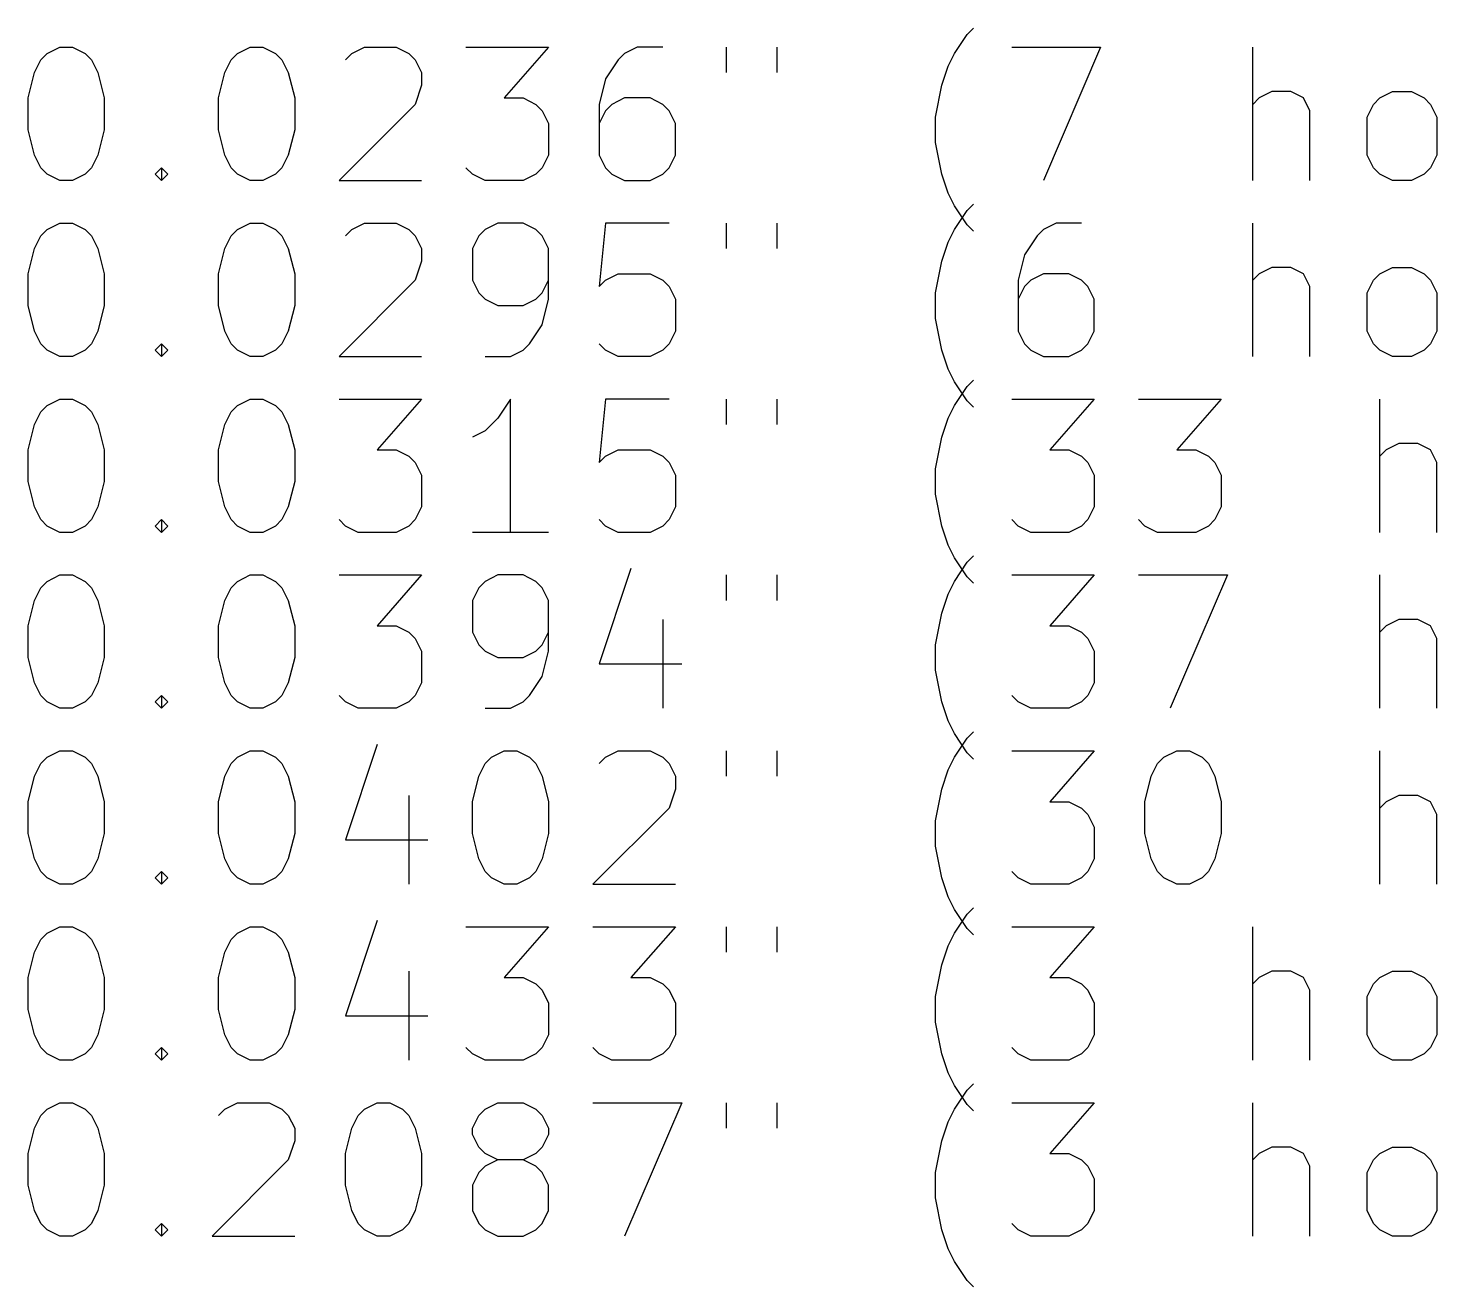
# Model space of a CAD drawing. Extents: x 175.8 to 266.7, y -178.9 to -84.9.
# Drawn here: x 199.34 to 220.48, y -178.94 to -160.05 of the extents above; entities that cross this region are included whole.
import ezdxf

# ---------------------------------------------------------------- set-up
doc = ezdxf.new("R2010")
doc.units = 0
doc.layers.add('BLACK', color=7, linetype='CONTINUOUS')

msp = doc.modelspace()

# ---------------------------------------------------------------- linework, layer by layer
at = {"layer": 'BLACK', "linetype": 'CONTINUOUS'}
for p, q in [((213.239914, -160.435076), (213.43039, -160.149361)), ((213.43039, -160.149361), (213.525629, -160.054123)), ((199.525627, -160.530314), (199.620865, -160.435076)), ((199.620865, -160.435076), (199.811341, -160.339838)), ((199.811341, -160.339838), (200.001818, -160.339838)), ((200.001818, -160.339838), (200.192294, -160.435076)), ((200.192294, -160.435076), (200.287532, -160.530314)), ((202.38277, -160.530314), (202.478008, -160.435076)), ((202.478008, -160.435076), (202.668484, -160.339838)), ((202.668484, -160.339838), (202.858961, -160.339838)), ((202.858961, -160.339838), (203.049437, -160.435076)), ((203.049437, -160.435076), (203.144675, -160.530314)), ((204.097056, -160.530314), (204.192294, -160.435076)), ((204.192294, -160.435076), (204.38277, -160.339838)), ((204.38277, -160.339838), (204.858961, -160.339838)), ((204.858961, -160.339838), (205.049437, -160.435076)), ((205.049437, -160.435076), (205.144675, -160.530314)), ((205.90658, -160.339838), (207.144675, -160.339838)), ((207.144675, -160.339838), (206.478008, -161.101742)), ((208.287532, -160.435076), (208.192294, -160.530314)), ((208.478008, -160.339838), (208.287532, -160.435076)), ((208.858961, -160.339838), (208.478008, -160.339838)), ((209.811342, -160.339838), (209.811342, -160.72079)), ((210.573247, -160.339838), (210.573247, -160.72079)), ((213.144676, -160.625552), (213.239914, -160.435076)), ((214.097057, -160.339838), (215.43039, -160.339838)), ((215.43039, -160.339838), (214.573247, -162.339838)), ((217.716105, -162.339838), (217.716105, -160.339838)), ((199.430389, -160.72079), (199.525627, -160.530314)), ((200.287532, -160.530314), (200.38277, -160.72079)), ((202.287532, -160.72079), (202.38277, -160.530314)), ((203.144675, -160.530314), (203.239913, -160.72079)), ((205.144675, -160.530314), (205.239913, -160.72079)), ((208.192294, -160.530314), (208.001818, -160.816028)), ((213.049438, -160.911266), (213.144676, -160.625552)), ((199.335151, -161.101742), (199.430389, -160.72079)), ((200.38277, -160.72079), (200.478008, -161.101742)), ((202.192294, -161.101742), (202.287532, -160.72079)), ((203.239913, -160.72079), (203.335151, -161.101742)), ((205.239913, -160.72079), (205.239913, -160.911266)), ((208.001818, -160.816028), (207.90658, -161.19698)), ((199.335151, -161.577933), (199.335151, -161.101742)), ((200.478008, -161.101742), (200.478008, -161.577933)), ((202.192294, -161.577933), (202.192294, -161.101742)), ((203.335151, -161.101742), (203.335151, -161.577933)), ((205.239913, -160.911266), (205.144675, -161.19698)), ((206.478008, -161.101742), (206.763723, -161.101742)), ((206.763723, -161.101742), (206.954199, -161.19698)), ((208.287532, -161.101742), (208.097056, -161.19698)), ((208.668485, -161.101742), (208.287532, -161.101742)), ((208.858961, -161.19698), (208.668485, -161.101742)), ((212.9542, -161.387457), (213.049438, -160.911266)), ((217.811343, -161.101742), (217.716105, -161.19698)), ((218.001819, -161.006504), (217.811343, -161.101742)), ((218.287534, -161.006504), (218.001819, -161.006504)), ((218.47801, -161.101742), (218.287534, -161.006504)), ((218.573248, -161.292219), (218.47801, -161.101742)), ((219.525629, -161.19698), (219.620867, -161.101742)), ((219.620867, -161.101742), (219.811343, -161.006504)), ((219.811343, -161.006504), (220.097058, -161.006504)), ((220.097058, -161.006504), (220.287534, -161.101742)), ((220.287534, -161.101742), (220.382772, -161.19698)), ((205.144675, -161.19698), (204.001818, -162.339838)), ((206.954199, -161.19698), (207.049437, -161.292219)), ((207.049437, -161.292219), (207.144675, -161.482695)), ((207.90658, -161.19698), (207.90658, -161.958885)), ((208.001818, -161.292219), (207.90658, -161.482695)), ((208.097056, -161.19698), (208.001818, -161.292219)), ((208.954199, -161.292219), (208.858961, -161.19698)), ((209.049437, -161.482695), (208.954199, -161.292219)), ((218.573248, -162.339838), (218.573248, -161.292219)), ((219.430391, -161.387457), (219.525629, -161.19698)), ((220.382772, -161.19698), (220.47801, -161.387457)), ((207.144675, -161.482695), (207.144675, -161.958885)), ((209.049437, -161.958885), (209.049437, -161.482695)), ((212.9542, -161.768409), (212.9542, -161.387457)), ((219.430391, -161.958885), (219.430391, -161.387457)), ((220.47801, -161.387457), (220.47801, -161.958885)), ((199.430389, -161.958885), (199.335151, -161.577933)), ((200.478008, -161.577933), (200.38277, -161.958885)), ((202.287532, -161.958885), (202.192294, -161.577933)), ((203.335151, -161.577933), (203.239913, -161.958885)), ((213.049438, -162.2446), (212.9542, -161.768409)), ((199.525627, -162.149361), (199.430389, -161.958885)), ((199.620865, -162.2446), (199.525627, -162.149361)), ((200.287532, -162.149361), (200.192294, -162.2446)), ((200.38277, -161.958885), (200.287532, -162.149361)), ((201.239913, -162.2446), (201.335151, -162.149361)), ((201.335151, -162.149361), (201.430389, -162.2446)), ((201.335151, -162.149361), (201.335151, -162.339838)), ((202.38277, -162.149361), (202.287532, -161.958885)), ((202.478008, -162.2446), (202.38277, -162.149361)), ((203.144675, -162.149361), (203.049437, -162.2446)), ((203.239913, -161.958885), (203.144675, -162.149361)), ((206.001818, -162.2446), (205.90658, -162.149361)), ((207.049437, -162.149361), (206.954199, -162.2446)), ((207.144675, -161.958885), (207.049437, -162.149361)), ((207.90658, -161.958885), (208.001818, -162.149361)), ((208.001818, -162.149361), (208.097056, -162.2446)), ((208.858961, -162.2446), (208.954199, -162.149361)), ((208.954199, -162.149361), (209.049437, -161.958885)), ((219.525629, -162.149361), (219.430391, -161.958885)), ((219.620867, -162.2446), (219.525629, -162.149361)), ((220.382772, -162.149361), (220.287534, -162.2446)), ((220.47801, -161.958885), (220.382772, -162.149361)), ((199.811341, -162.339838), (199.620865, -162.2446)), ((200.001818, -162.339838), (199.811341, -162.339838)), ((200.192294, -162.2446), (200.001818, -162.339838)), ((201.335151, -162.339838), (201.239913, -162.2446)), ((201.430389, -162.2446), (201.335151, -162.339838)), ((202.668484, -162.339838), (202.478008, -162.2446)), ((202.858961, -162.339838), (202.668484, -162.339838)), ((203.049437, -162.2446), (202.858961, -162.339838)), ((204.001818, -162.339838), (205.239913, -162.339838)), ((206.192294, -162.339838), (206.001818, -162.2446)), ((206.763723, -162.339838), (206.192294, -162.339838)), ((206.954199, -162.2446), (206.763723, -162.339838)), ((208.097056, -162.2446), (208.287532, -162.339838)), ((208.287532, -162.339838), (208.668485, -162.339838)), ((208.668485, -162.339838), (208.858961, -162.2446)), ((213.144676, -162.530314), (213.049438, -162.2446)), ((219.811343, -162.339838), (219.620867, -162.2446)), ((220.097058, -162.339838), (219.811343, -162.339838)), ((220.287534, -162.2446), (220.097058, -162.339838)), ((213.239914, -162.72079), (213.144676, -162.530314)), ((213.43039, -163.006504), (213.239914, -162.72079)), ((213.239914, -163.075076), (213.43039, -162.789361)), ((213.43039, -162.789361), (213.525629, -162.694123)), ((199.620865, -163.075076), (199.811341, -162.979838)), ((199.811341, -162.979838), (200.001818, -162.979838)), ((200.001818, -162.979838), (200.192294, -163.075076)), ((202.478008, -163.075076), (202.668484, -162.979838)), ((202.668484, -162.979838), (202.858961, -162.979838)), ((202.858961, -162.979838), (203.049437, -163.075076)), ((204.192294, -163.075076), (204.38277, -162.979838)), ((204.38277, -162.979838), (204.858961, -162.979838)), ((204.858961, -162.979838), (205.049437, -163.075076)), ((206.38277, -162.979838), (206.192294, -163.075076)), ((206.763723, -162.979838), (206.38277, -162.979838)), ((206.954199, -163.075076), (206.763723, -162.979838)), ((208.001818, -162.979838), (207.90658, -163.932219)), ((208.954199, -162.979838), (208.001818, -162.979838)), ((209.811342, -162.979838), (209.811342, -163.36079)), ((210.573247, -162.979838), (210.573247, -163.36079)), ((213.525629, -163.101742), (213.43039, -163.006504)), ((214.763723, -162.979838), (214.573247, -163.075076)), ((215.144676, -162.979838), (214.763723, -162.979838)), ((217.716105, -164.979838), (217.716105, -162.979838)), ((199.430389, -163.36079), (199.525627, -163.170314)), ((199.525627, -163.170314), (199.620865, -163.075076)), ((200.192294, -163.075076), (200.287532, -163.170314)), ((200.287532, -163.170314), (200.38277, -163.36079)), ((202.287532, -163.36079), (202.38277, -163.170314)), ((202.38277, -163.170314), (202.478008, -163.075076)), ((203.049437, -163.075076), (203.144675, -163.170314)), ((203.144675, -163.170314), (203.239913, -163.36079)), ((204.097056, -163.170314), (204.192294, -163.075076)), ((205.049437, -163.075076), (205.144675, -163.170314)), ((205.144675, -163.170314), (205.239913, -163.36079)), ((206.097056, -163.170314), (206.001818, -163.36079)), ((206.192294, -163.075076), (206.097056, -163.170314)), ((207.049437, -163.170314), (206.954199, -163.075076)), ((207.144675, -163.36079), (207.049437, -163.170314)), ((213.144676, -163.265552), (213.239914, -163.075076)), ((214.478009, -163.170314), (214.287533, -163.456028)), ((214.573247, -163.075076), (214.478009, -163.170314)), ((199.335151, -163.741742), (199.430389, -163.36079)), ((200.38277, -163.36079), (200.478008, -163.741742)), ((202.192294, -163.741742), (202.287532, -163.36079)), ((203.239913, -163.36079), (203.335151, -163.741742)), ((205.239913, -163.36079), (205.239913, -163.551266)), ((206.001818, -163.36079), (206.001818, -163.83698)), ((207.144675, -164.122695), (207.144675, -163.36079)), ((213.049438, -163.551266), (213.144676, -163.265552)), ((205.239913, -163.551266), (205.144675, -163.83698)), ((212.9542, -164.027457), (213.049438, -163.551266)), ((214.287533, -163.456028), (214.192295, -163.83698)), ((199.335151, -164.217933), (199.335151, -163.741742)), ((200.478008, -163.741742), (200.478008, -164.217933)), ((202.192294, -164.217933), (202.192294, -163.741742)), ((203.335151, -163.741742), (203.335151, -164.217933)), ((205.144675, -163.83698), (204.001818, -164.979838)), ((206.001818, -163.83698), (206.097056, -164.027457)), ((207.049437, -164.027457), (207.144675, -163.83698)), ((207.90658, -163.932219), (208.001818, -163.83698)), ((208.001818, -163.83698), (208.192294, -163.741742)), ((208.192294, -163.741742), (208.668485, -163.741742)), ((208.668485, -163.741742), (208.858961, -163.83698)), ((208.858961, -163.83698), (208.954199, -163.932219)), ((214.192295, -163.83698), (214.192295, -164.598885)), ((214.382771, -163.83698), (214.287533, -163.932219)), ((214.573247, -163.741742), (214.382771, -163.83698)), ((214.9542, -163.741742), (214.573247, -163.741742)), ((215.144676, -163.83698), (214.9542, -163.741742)), ((215.239914, -163.932219), (215.144676, -163.83698)), ((217.811343, -163.741742), (217.716105, -163.83698)), ((218.001819, -163.646504), (217.811343, -163.741742)), ((218.287534, -163.646504), (218.001819, -163.646504)), ((218.47801, -163.741742), (218.287534, -163.646504)), ((218.573248, -163.932219), (218.47801, -163.741742)), ((219.430391, -164.027457), (219.525629, -163.83698)), ((219.525629, -163.83698), (219.620867, -163.741742)), ((219.620867, -163.741742), (219.811343, -163.646504)), ((219.811343, -163.646504), (220.097058, -163.646504)), ((220.097058, -163.646504), (220.287534, -163.741742)), ((220.287534, -163.741742), (220.382772, -163.83698)), ((220.382772, -163.83698), (220.47801, -164.027457)), ((206.097056, -164.027457), (206.192294, -164.122695)), ((206.954199, -164.122695), (207.049437, -164.027457)), ((208.954199, -163.932219), (209.049437, -164.122695)), ((212.9542, -164.408409), (212.9542, -164.027457)), ((214.287533, -163.932219), (214.192295, -164.122695)), ((215.335152, -164.122695), (215.239914, -163.932219)), ((218.573248, -164.979838), (218.573248, -163.932219)), ((219.430391, -164.598885), (219.430391, -164.027457)), ((220.47801, -164.027457), (220.47801, -164.598885)), ((199.430389, -164.598885), (199.335151, -164.217933)), ((200.478008, -164.217933), (200.38277, -164.598885)), ((202.287532, -164.598885), (202.192294, -164.217933)), ((203.335151, -164.217933), (203.239913, -164.598885)), ((206.192294, -164.122695), (206.38277, -164.217933)), ((206.38277, -164.217933), (206.763723, -164.217933)), ((206.763723, -164.217933), (206.954199, -164.122695)), ((207.049437, -164.503647), (207.144675, -164.122695)), ((209.049437, -164.122695), (209.049437, -164.598885)), ((215.335152, -164.598885), (215.335152, -164.122695)), ((213.049438, -164.8846), (212.9542, -164.408409)), ((199.525627, -164.789361), (199.430389, -164.598885)), ((200.38277, -164.598885), (200.287532, -164.789361)), ((202.38277, -164.789361), (202.287532, -164.598885)), ((203.239913, -164.598885), (203.144675, -164.789361)), ((206.858961, -164.789361), (207.049437, -164.503647)), ((209.049437, -164.598885), (208.954199, -164.789361)), ((214.192295, -164.598885), (214.287533, -164.789361)), ((215.239914, -164.789361), (215.335152, -164.598885)), ((219.525629, -164.789361), (219.430391, -164.598885)), ((220.47801, -164.598885), (220.382772, -164.789361)), ((199.620865, -164.8846), (199.525627, -164.789361)), ((199.811341, -164.979838), (199.620865, -164.8846)), ((200.192294, -164.8846), (200.001818, -164.979838)), ((200.287532, -164.789361), (200.192294, -164.8846)), ((201.239913, -164.8846), (201.335151, -164.789361)), ((201.335151, -164.979838), (201.239913, -164.8846)), ((201.335151, -164.789361), (201.430389, -164.8846)), ((201.335151, -164.789361), (201.335151, -164.979838)), ((201.430389, -164.8846), (201.335151, -164.979838)), ((202.478008, -164.8846), (202.38277, -164.789361)), ((202.668484, -164.979838), (202.478008, -164.8846)), ((203.049437, -164.8846), (202.858961, -164.979838)), ((203.144675, -164.789361), (203.049437, -164.8846)), ((206.573246, -164.979838), (206.763723, -164.8846)), ((206.763723, -164.8846), (206.858961, -164.789361)), ((208.001818, -164.8846), (207.90658, -164.789361)), ((208.192294, -164.979838), (208.001818, -164.8846)), ((208.858961, -164.8846), (208.668485, -164.979838)), ((208.954199, -164.789361), (208.858961, -164.8846)), ((213.144676, -165.170314), (213.049438, -164.8846)), ((214.287533, -164.789361), (214.382771, -164.8846)), ((214.382771, -164.8846), (214.573247, -164.979838)), ((214.9542, -164.979838), (215.144676, -164.8846)), ((215.144676, -164.8846), (215.239914, -164.789361)), ((219.620867, -164.8846), (219.525629, -164.789361)), ((219.811343, -164.979838), (219.620867, -164.8846)), ((220.287534, -164.8846), (220.097058, -164.979838)), ((220.382772, -164.789361), (220.287534, -164.8846)), ((200.001818, -164.979838), (199.811341, -164.979838)), ((202.858961, -164.979838), (202.668484, -164.979838)), ((204.001818, -164.979838), (205.239913, -164.979838)), ((206.192294, -164.979838), (206.573246, -164.979838)), ((208.668485, -164.979838), (208.192294, -164.979838)), ((214.573247, -164.979838), (214.9542, -164.979838)), ((220.097058, -164.979838), (219.811343, -164.979838)), ((213.239914, -165.36079), (213.144676, -165.170314)), ((213.43039, -165.429361), (213.525629, -165.334123)), ((213.43039, -165.646504), (213.239914, -165.36079)), ((213.239914, -165.715076), (213.43039, -165.429361)), ((199.525627, -165.810314), (199.620865, -165.715076)), ((199.620865, -165.715076), (199.811341, -165.619838)), ((199.811341, -165.619838), (200.001818, -165.619838)), ((200.001818, -165.619838), (200.192294, -165.715076)), ((200.192294, -165.715076), (200.287532, -165.810314)), ((202.38277, -165.810314), (202.478008, -165.715076)), ((202.478008, -165.715076), (202.668484, -165.619838)), ((202.668484, -165.619838), (202.858961, -165.619838)), ((202.858961, -165.619838), (203.049437, -165.715076)), ((203.049437, -165.715076), (203.144675, -165.810314)), ((204.001818, -165.619838), (205.239913, -165.619838)), ((205.239913, -165.619838), (204.573246, -166.381742)), ((206.573246, -165.619838), (206.38277, -165.905552)), ((206.573246, -167.619838), (206.573246, -165.619838)), ((208.001818, -165.619838), (207.90658, -166.572219)), ((208.954199, -165.619838), (208.001818, -165.619838)), ((209.811342, -165.619838), (209.811342, -166.00079)), ((210.573247, -165.619838), (210.573247, -166.00079)), ((213.144676, -165.905552), (213.239914, -165.715076)), ((213.525629, -165.741742), (213.43039, -165.646504)), ((214.097057, -165.619838), (215.335152, -165.619838)), ((215.335152, -165.619838), (214.668485, -166.381742)), ((216.001819, -165.619838), (217.239914, -165.619838)), ((217.239914, -165.619838), (216.573247, -166.381742)), ((219.620867, -167.619838), (219.620867, -165.619838)), ((199.430389, -166.00079), (199.525627, -165.810314)), ((200.287532, -165.810314), (200.38277, -166.00079)), ((202.287532, -166.00079), (202.38277, -165.810314)), ((203.144675, -165.810314), (203.239913, -166.00079)), ((206.38277, -165.905552), (206.192294, -166.096028)), ((213.049438, -166.191266), (213.144676, -165.905552)), ((199.335151, -166.381742), (199.430389, -166.00079)), ((200.38277, -166.00079), (200.478008, -166.381742)), ((202.192294, -166.381742), (202.287532, -166.00079)), ((203.239913, -166.00079), (203.335151, -166.381742)), ((206.192294, -166.096028), (206.001818, -166.191266)), ((199.335151, -166.857933), (199.335151, -166.381742)), ((200.478008, -166.381742), (200.478008, -166.857933)), ((202.192294, -166.857933), (202.192294, -166.381742)), ((203.335151, -166.381742), (203.335151, -166.857933)), ((204.573246, -166.381742), (204.858961, -166.381742)), ((204.858961, -166.381742), (205.049437, -166.47698)), ((208.001818, -166.47698), (208.192294, -166.381742)), ((208.192294, -166.381742), (208.668485, -166.381742)), ((208.668485, -166.381742), (208.858961, -166.47698)), ((212.9542, -166.667457), (213.049438, -166.191266)), ((214.668485, -166.381742), (214.9542, -166.381742)), ((214.9542, -166.381742), (215.144676, -166.47698)), ((216.573247, -166.381742), (216.858962, -166.381742)), ((216.858962, -166.381742), (217.049438, -166.47698)), ((219.716105, -166.381742), (219.620867, -166.47698)), ((219.906581, -166.286504), (219.716105, -166.381742)), ((220.192296, -166.286504), (219.906581, -166.286504)), ((220.382772, -166.381742), (220.192296, -166.286504)), ((220.47801, -166.572219), (220.382772, -166.381742)), ((205.049437, -166.47698), (205.144675, -166.572219)), ((205.144675, -166.572219), (205.239913, -166.762695)), ((207.90658, -166.572219), (208.001818, -166.47698)), ((208.858961, -166.47698), (208.954199, -166.572219)), ((208.954199, -166.572219), (209.049437, -166.762695)), ((215.144676, -166.47698), (215.239914, -166.572219)), ((215.239914, -166.572219), (215.335152, -166.762695)), ((217.049438, -166.47698), (217.144676, -166.572219)), ((217.144676, -166.572219), (217.239914, -166.762695)), ((220.47801, -167.619838), (220.47801, -166.572219)), ((205.239913, -166.762695), (205.239913, -167.238885)), ((209.049437, -166.762695), (209.049437, -167.238885)), ((212.9542, -167.048409), (212.9542, -166.667457)), ((215.335152, -166.762695), (215.335152, -167.238885)), ((217.239914, -166.762695), (217.239914, -167.238885)), ((199.430389, -167.238885), (199.335151, -166.857933)), ((200.478008, -166.857933), (200.38277, -167.238885)), ((202.287532, -167.238885), (202.192294, -166.857933)), ((203.335151, -166.857933), (203.239913, -167.238885)), ((199.525627, -167.429361), (199.430389, -167.238885)), ((200.38277, -167.238885), (200.287532, -167.429361)), ((202.38277, -167.429361), (202.287532, -167.238885)), ((203.239913, -167.238885), (203.144675, -167.429361)), ((205.239913, -167.238885), (205.144675, -167.429361)), ((209.049437, -167.238885), (208.954199, -167.429361)), ((213.049438, -167.5246), (212.9542, -167.048409)), ((215.335152, -167.238885), (215.239914, -167.429361)), ((217.239914, -167.238885), (217.144676, -167.429361)), ((199.620865, -167.5246), (199.525627, -167.429361)), ((200.287532, -167.429361), (200.192294, -167.5246)), ((201.239913, -167.5246), (201.335151, -167.429361)), ((201.335151, -167.429361), (201.430389, -167.5246)), ((201.335151, -167.429361), (201.335151, -167.619838)), ((202.478008, -167.5246), (202.38277, -167.429361)), ((203.144675, -167.429361), (203.049437, -167.5246)), ((204.097056, -167.5246), (204.001818, -167.429361)), ((205.144675, -167.429361), (205.049437, -167.5246)), ((208.001818, -167.5246), (207.90658, -167.429361)), ((208.954199, -167.429361), (208.858961, -167.5246)), ((214.192295, -167.5246), (214.097057, -167.429361)), ((215.239914, -167.429361), (215.144676, -167.5246)), ((216.097057, -167.5246), (216.001819, -167.429361)), ((217.144676, -167.429361), (217.049438, -167.5246)), ((199.811341, -167.619838), (199.620865, -167.5246)), ((200.001818, -167.619838), (199.811341, -167.619838)), ((200.192294, -167.5246), (200.001818, -167.619838)), ((201.335151, -167.619838), (201.239913, -167.5246)), ((201.430389, -167.5246), (201.335151, -167.619838)), ((202.668484, -167.619838), (202.478008, -167.5246)), ((202.858961, -167.619838), (202.668484, -167.619838)), ((203.049437, -167.5246), (202.858961, -167.619838)), ((204.287532, -167.619838), (204.097056, -167.5246)), ((204.858961, -167.619838), (204.287532, -167.619838)), ((205.049437, -167.5246), (204.858961, -167.619838)), ((207.144675, -167.619838), (206.001818, -167.619838)), ((208.192294, -167.619838), (208.001818, -167.5246)), ((208.668485, -167.619838), (208.192294, -167.619838)), ((208.858961, -167.5246), (208.668485, -167.619838)), ((213.144676, -167.810314), (213.049438, -167.5246)), ((214.382771, -167.619838), (214.192295, -167.5246)), ((214.9542, -167.619838), (214.382771, -167.619838)), ((215.144676, -167.5246), (214.9542, -167.619838)), ((216.287533, -167.619838), (216.097057, -167.5246)), ((216.858962, -167.619838), (216.287533, -167.619838)), ((217.049438, -167.5246), (216.858962, -167.619838)), ((213.239914, -168.00079), (213.144676, -167.810314)), ((213.43039, -168.286504), (213.239914, -168.00079)), ((213.239914, -168.355076), (213.43039, -168.069361)), ((213.43039, -168.069361), (213.525629, -167.974123)), ((199.620865, -168.355076), (199.811341, -168.259838)), ((199.811341, -168.259838), (200.001818, -168.259838)), ((200.001818, -168.259838), (200.192294, -168.355076)), ((202.478008, -168.355076), (202.668484, -168.259838)), ((202.668484, -168.259838), (202.858961, -168.259838)), ((202.858961, -168.259838), (203.049437, -168.355076)), ((204.001818, -168.259838), (205.239913, -168.259838)), ((205.239913, -168.259838), (204.573246, -169.021742)), ((206.38277, -168.259838), (206.192294, -168.355076)), ((206.763723, -168.259838), (206.38277, -168.259838)), ((206.954199, -168.355076), (206.763723, -168.259838)), ((208.38277, -168.1646), (207.90658, -169.593171)), ((209.811342, -168.259838), (209.811342, -168.64079)), ((210.573247, -168.259838), (210.573247, -168.64079)), ((213.525629, -168.381742), (213.43039, -168.286504)), ((214.097057, -168.259838), (215.335152, -168.259838)), ((215.335152, -168.259838), (214.668485, -169.021742)), ((216.001819, -168.259838), (217.335152, -168.259838)), ((217.335152, -168.259838), (216.478009, -170.259838)), ((219.620867, -170.259838), (219.620867, -168.259838)), ((199.430389, -168.64079), (199.525627, -168.450314)), ((199.525627, -168.450314), (199.620865, -168.355076)), ((200.192294, -168.355076), (200.287532, -168.450314)), ((200.287532, -168.450314), (200.38277, -168.64079)), ((202.287532, -168.64079), (202.38277, -168.450314)), ((202.38277, -168.450314), (202.478008, -168.355076)), ((203.049437, -168.355076), (203.144675, -168.450314)), ((203.144675, -168.450314), (203.239913, -168.64079)), ((206.097056, -168.450314), (206.001818, -168.64079)), ((206.192294, -168.355076), (206.097056, -168.450314)), ((207.049437, -168.450314), (206.954199, -168.355076)), ((207.144675, -168.64079), (207.049437, -168.450314)), ((213.144676, -168.545552), (213.239914, -168.355076)), ((199.335151, -169.021742), (199.430389, -168.64079)), ((200.38277, -168.64079), (200.478008, -169.021742)), ((202.192294, -169.021742), (202.287532, -168.64079)), ((203.239913, -168.64079), (203.335151, -169.021742)), ((206.001818, -168.64079), (206.001818, -169.11698)), ((207.144675, -169.402695), (207.144675, -168.64079)), ((213.049438, -168.831266), (213.144676, -168.545552)), ((208.858961, -168.926504), (208.858961, -170.259838)), ((212.9542, -169.307457), (213.049438, -168.831266)), ((219.906581, -168.926504), (219.716105, -169.021742)), ((220.192296, -168.926504), (219.906581, -168.926504)), ((220.382772, -169.021742), (220.192296, -168.926504)), ((199.335151, -169.497933), (199.335151, -169.021742)), ((200.478008, -169.021742), (200.478008, -169.497933)), ((202.192294, -169.497933), (202.192294, -169.021742)), ((203.335151, -169.021742), (203.335151, -169.497933)), ((204.573246, -169.021742), (204.858961, -169.021742)), ((204.858961, -169.021742), (205.049437, -169.11698)), ((205.049437, -169.11698), (205.144675, -169.212219)), ((206.001818, -169.11698), (206.097056, -169.307457)), ((207.049437, -169.307457), (207.144675, -169.11698)), ((214.668485, -169.021742), (214.9542, -169.021742)), ((214.9542, -169.021742), (215.144676, -169.11698)), ((215.144676, -169.11698), (215.239914, -169.212219)), ((219.716105, -169.021742), (219.620867, -169.11698)), ((220.47801, -169.212219), (220.382772, -169.021742)), ((205.144675, -169.212219), (205.239913, -169.402695)), ((206.097056, -169.307457), (206.192294, -169.402695)), ((206.954199, -169.402695), (207.049437, -169.307457)), ((212.9542, -169.688409), (212.9542, -169.307457)), ((215.239914, -169.212219), (215.335152, -169.402695)), ((220.47801, -170.259838), (220.47801, -169.212219)), ((199.430389, -169.878885), (199.335151, -169.497933)), ((200.478008, -169.497933), (200.38277, -169.878885)), ((202.287532, -169.878885), (202.192294, -169.497933)), ((203.335151, -169.497933), (203.239913, -169.878885)), ((205.239913, -169.402695), (205.239913, -169.878885)), ((206.192294, -169.402695), (206.38277, -169.497933)), ((206.38277, -169.497933), (206.763723, -169.497933)), ((206.763723, -169.497933), (206.954199, -169.402695)), ((207.049437, -169.783647), (207.144675, -169.402695)), ((215.335152, -169.402695), (215.335152, -169.878885)), ((207.90658, -169.593171), (209.144675, -169.593171)), ((213.049438, -170.1646), (212.9542, -169.688409)), ((199.525627, -170.069361), (199.430389, -169.878885)), ((200.38277, -169.878885), (200.287532, -170.069361)), ((202.38277, -170.069361), (202.287532, -169.878885)), ((203.239913, -169.878885), (203.144675, -170.069361)), ((205.239913, -169.878885), (205.144675, -170.069361)), ((206.858961, -170.069361), (207.049437, -169.783647)), ((215.335152, -169.878885), (215.239914, -170.069361)), ((199.620865, -170.1646), (199.525627, -170.069361)), ((199.811341, -170.259838), (199.620865, -170.1646)), ((200.192294, -170.1646), (200.001818, -170.259838)), ((200.287532, -170.069361), (200.192294, -170.1646)), ((201.239913, -170.1646), (201.335151, -170.069361)), ((201.335151, -170.259838), (201.239913, -170.1646)), ((201.335151, -170.069361), (201.430389, -170.1646)), ((201.335151, -170.069361), (201.335151, -170.259838)), ((201.430389, -170.1646), (201.335151, -170.259838)), ((202.478008, -170.1646), (202.38277, -170.069361)), ((202.668484, -170.259838), (202.478008, -170.1646)), ((203.049437, -170.1646), (202.858961, -170.259838)), ((203.144675, -170.069361), (203.049437, -170.1646)), ((204.097056, -170.1646), (204.001818, -170.069361)), ((204.287532, -170.259838), (204.097056, -170.1646)), ((205.049437, -170.1646), (204.858961, -170.259838)), ((205.144675, -170.069361), (205.049437, -170.1646)), ((206.573246, -170.259838), (206.763723, -170.1646)), ((206.763723, -170.1646), (206.858961, -170.069361)), ((213.144676, -170.450314), (213.049438, -170.1646)), ((214.192295, -170.1646), (214.097057, -170.069361)), ((214.382771, -170.259838), (214.192295, -170.1646)), ((215.144676, -170.1646), (214.9542, -170.259838)), ((215.239914, -170.069361), (215.144676, -170.1646)), ((200.001818, -170.259838), (199.811341, -170.259838)), ((202.858961, -170.259838), (202.668484, -170.259838)), ((204.858961, -170.259838), (204.287532, -170.259838)), ((206.192294, -170.259838), (206.573246, -170.259838)), ((214.9542, -170.259838), (214.382771, -170.259838)), ((213.239914, -170.64079), (213.144676, -170.450314)), ((213.43039, -170.709361), (213.525629, -170.614123)), ((204.573246, -170.8046), (204.097056, -172.233171)), ((213.43039, -170.926504), (213.239914, -170.64079)), ((213.239914, -170.995076), (213.43039, -170.709361)), ((199.525627, -171.090314), (199.620865, -170.995076)), ((199.620865, -170.995076), (199.811341, -170.899838)), ((199.811341, -170.899838), (200.001818, -170.899838)), ((200.001818, -170.899838), (200.192294, -170.995076)), ((200.192294, -170.995076), (200.287532, -171.090314)), ((202.38277, -171.090314), (202.478008, -170.995076)), ((202.478008, -170.995076), (202.668484, -170.899838)), ((202.668484, -170.899838), (202.858961, -170.899838)), ((202.858961, -170.899838), (203.049437, -170.995076)), ((203.049437, -170.995076), (203.144675, -171.090314)), ((206.192294, -171.090314), (206.287532, -170.995076)), ((206.287532, -170.995076), (206.478008, -170.899838)), ((206.478008, -170.899838), (206.668485, -170.899838)), ((206.668485, -170.899838), (206.858961, -170.995076)), ((206.858961, -170.995076), (206.954199, -171.090314)), ((207.90658, -171.090314), (208.001818, -170.995076)), ((208.001818, -170.995076), (208.192294, -170.899838)), ((208.192294, -170.899838), (208.668485, -170.899838)), ((208.668485, -170.899838), (208.858961, -170.995076)), ((208.858961, -170.995076), (208.954199, -171.090314)), ((209.811342, -170.899838), (209.811342, -171.28079)), ((210.573247, -170.899838), (210.573247, -171.28079)), ((213.144676, -171.185552), (213.239914, -170.995076)), ((213.525629, -171.021742), (213.43039, -170.926504)), ((214.097057, -170.899838), (215.335152, -170.899838)), ((215.335152, -170.899838), (214.668485, -171.661742)), ((216.287533, -171.090314), (216.382771, -170.995076)), ((216.382771, -170.995076), (216.573247, -170.899838)), ((216.573247, -170.899838), (216.763724, -170.899838)), ((216.763724, -170.899838), (216.9542, -170.995076)), ((216.9542, -170.995076), (217.049438, -171.090314)), ((219.620867, -172.899838), (219.620867, -170.899838)), ((199.430389, -171.28079), (199.525627, -171.090314)), ((200.287532, -171.090314), (200.38277, -171.28079)), ((202.287532, -171.28079), (202.38277, -171.090314)), ((203.144675, -171.090314), (203.239913, -171.28079)), ((206.097056, -171.28079), (206.192294, -171.090314)), ((206.954199, -171.090314), (207.049437, -171.28079)), ((208.954199, -171.090314), (209.049437, -171.28079)), ((213.049438, -171.471266), (213.144676, -171.185552)), ((216.192295, -171.28079), (216.287533, -171.090314)), ((217.049438, -171.090314), (217.144676, -171.28079)), ((199.335151, -171.661742), (199.430389, -171.28079)), ((200.38277, -171.28079), (200.478008, -171.661742)), ((202.192294, -171.661742), (202.287532, -171.28079)), ((203.239913, -171.28079), (203.335151, -171.661742)), ((206.001818, -171.661742), (206.097056, -171.28079)), ((207.049437, -171.28079), (207.144675, -171.661742)), ((209.049437, -171.28079), (209.049437, -171.471266)), ((216.097057, -171.661742), (216.192295, -171.28079)), ((217.144676, -171.28079), (217.239914, -171.661742)), ((199.335151, -172.137933), (199.335151, -171.661742)), ((200.478008, -171.661742), (200.478008, -172.137933)), ((202.192294, -172.137933), (202.192294, -171.661742)), ((203.335151, -171.661742), (203.335151, -172.137933)), ((205.049437, -171.566504), (205.049437, -172.899838)), ((206.001818, -172.137933), (206.001818, -171.661742)), ((207.144675, -171.661742), (207.144675, -172.137933)), ((209.049437, -171.471266), (208.954199, -171.75698)), ((212.9542, -171.947457), (213.049438, -171.471266)), ((214.668485, -171.661742), (214.9542, -171.661742)), ((214.9542, -171.661742), (215.144676, -171.75698)), ((216.097057, -172.137933), (216.097057, -171.661742)), ((217.239914, -171.661742), (217.239914, -172.137933)), ((219.716105, -171.661742), (219.620867, -171.75698)), ((219.906581, -171.566504), (219.716105, -171.661742)), ((220.192296, -171.566504), (219.906581, -171.566504)), ((220.382772, -171.661742), (220.192296, -171.566504)), ((220.47801, -171.852219), (220.382772, -171.661742)), ((208.954199, -171.75698), (207.811342, -172.899838)), ((215.144676, -171.75698), (215.239914, -171.852219)), ((215.239914, -171.852219), (215.335152, -172.042695)), ((220.47801, -172.899838), (220.47801, -171.852219)), ((212.9542, -172.328409), (212.9542, -171.947457)), ((215.335152, -172.042695), (215.335152, -172.518885)), ((199.430389, -172.518885), (199.335151, -172.137933)), ((200.478008, -172.137933), (200.38277, -172.518885)), ((202.287532, -172.518885), (202.192294, -172.137933)), ((203.335151, -172.137933), (203.239913, -172.518885)), ((204.097056, -172.233171), (205.335151, -172.233171)), ((206.097056, -172.518885), (206.001818, -172.137933)), ((207.144675, -172.137933), (207.049437, -172.518885)), ((216.192295, -172.518885), (216.097057, -172.137933)), ((217.239914, -172.137933), (217.144676, -172.518885)), ((199.525627, -172.709361), (199.430389, -172.518885)), ((200.38277, -172.518885), (200.287532, -172.709361)), ((202.38277, -172.709361), (202.287532, -172.518885)), ((203.239913, -172.518885), (203.144675, -172.709361)), ((206.192294, -172.709361), (206.097056, -172.518885)), ((207.049437, -172.518885), (206.954199, -172.709361)), ((213.049438, -172.8046), (212.9542, -172.328409)), ((215.335152, -172.518885), (215.239914, -172.709361)), ((216.287533, -172.709361), (216.192295, -172.518885)), ((217.144676, -172.518885), (217.049438, -172.709361)), ((199.620865, -172.8046), (199.525627, -172.709361)), ((200.287532, -172.709361), (200.192294, -172.8046)), ((201.239913, -172.8046), (201.335151, -172.709361)), ((201.335151, -172.709361), (201.430389, -172.8046)), ((201.335151, -172.709361), (201.335151, -172.899838)), ((202.478008, -172.8046), (202.38277, -172.709361)), ((203.144675, -172.709361), (203.049437, -172.8046)), ((206.287532, -172.8046), (206.192294, -172.709361)), ((206.954199, -172.709361), (206.858961, -172.8046)), ((214.192295, -172.8046), (214.097057, -172.709361)), ((215.239914, -172.709361), (215.144676, -172.8046)), ((216.382771, -172.8046), (216.287533, -172.709361)), ((217.049438, -172.709361), (216.9542, -172.8046)), ((199.811341, -172.899838), (199.620865, -172.8046)), ((200.001818, -172.899838), (199.811341, -172.899838)), ((200.192294, -172.8046), (200.001818, -172.899838)), ((201.335151, -172.899838), (201.239913, -172.8046)), ((201.430389, -172.8046), (201.335151, -172.899838)), ((202.668484, -172.899838), (202.478008, -172.8046)), ((202.858961, -172.899838), (202.668484, -172.899838)), ((203.049437, -172.8046), (202.858961, -172.899838)), ((206.478008, -172.899838), (206.287532, -172.8046)), ((206.668485, -172.899838), (206.478008, -172.899838)), ((206.858961, -172.8046), (206.668485, -172.899838)), ((207.811342, -172.899838), (209.049437, -172.899838)), ((213.144676, -173.090314), (213.049438, -172.8046)), ((214.382771, -172.899838), (214.192295, -172.8046)), ((214.9542, -172.899838), (214.382771, -172.899838)), ((215.144676, -172.8046), (214.9542, -172.899838)), ((216.573247, -172.899838), (216.382771, -172.8046)), ((216.763724, -172.899838), (216.573247, -172.899838)), ((216.9542, -172.8046), (216.763724, -172.899838)), ((213.239914, -173.28079), (213.144676, -173.090314)), ((213.43039, -173.566504), (213.239914, -173.28079)), ((213.239914, -173.635076), (213.43039, -173.349361)), ((213.43039, -173.349361), (213.525629, -173.254123)), ((199.620865, -173.635076), (199.811341, -173.539838)), ((199.811341, -173.539838), (200.001818, -173.539838)), ((200.001818, -173.539838), (200.192294, -173.635076)), ((202.478008, -173.635076), (202.668484, -173.539838)), ((202.668484, -173.539838), (202.858961, -173.539838)), ((202.858961, -173.539838), (203.049437, -173.635076)), ((204.573246, -173.4446), (204.097056, -174.873171)), ((205.90658, -173.539838), (207.144675, -173.539838)), ((207.144675, -173.539838), (206.478008, -174.301742)), ((207.811342, -173.539838), (209.049437, -173.539838)), ((209.049437, -173.539838), (208.38277, -174.301742)), ((209.811342, -173.539838), (209.811342, -173.92079)), ((210.573247, -173.539838), (210.573247, -173.92079)), ((213.525629, -173.661742), (213.43039, -173.566504)), ((214.097057, -173.539838), (215.335152, -173.539838)), ((215.335152, -173.539838), (214.668485, -174.301742)), ((217.716105, -175.539838), (217.716105, -173.539838)), ((199.430389, -173.92079), (199.525627, -173.730314)), ((199.525627, -173.730314), (199.620865, -173.635076)), ((200.192294, -173.635076), (200.287532, -173.730314)), ((200.287532, -173.730314), (200.38277, -173.92079)), ((202.287532, -173.92079), (202.38277, -173.730314)), ((202.38277, -173.730314), (202.478008, -173.635076)), ((203.049437, -173.635076), (203.144675, -173.730314)), ((203.144675, -173.730314), (203.239913, -173.92079)), ((213.144676, -173.825552), (213.239914, -173.635076)), ((199.335151, -174.301742), (199.430389, -173.92079)), ((200.38277, -173.92079), (200.478008, -174.301742)), ((202.192294, -174.301742), (202.287532, -173.92079)), ((203.239913, -173.92079), (203.335151, -174.301742)), ((213.049438, -174.111266), (213.144676, -173.825552)), ((205.049437, -174.206504), (205.049437, -175.539838)), ((212.9542, -174.587457), (213.049438, -174.111266)), ((218.001819, -174.206504), (217.811343, -174.301742)), ((218.287534, -174.206504), (218.001819, -174.206504)), ((218.47801, -174.301742), (218.287534, -174.206504)), ((219.620867, -174.301742), (219.811343, -174.206504)), ((219.811343, -174.206504), (220.097058, -174.206504)), ((220.097058, -174.206504), (220.287534, -174.301742)), ((199.335151, -174.777933), (199.335151, -174.301742)), ((200.478008, -174.301742), (200.478008, -174.777933)), ((202.192294, -174.777933), (202.192294, -174.301742)), ((203.335151, -174.301742), (203.335151, -174.777933)), ((206.478008, -174.301742), (206.763723, -174.301742)), ((206.763723, -174.301742), (206.954199, -174.39698)), ((206.954199, -174.39698), (207.049437, -174.492219)), ((208.38277, -174.301742), (208.668485, -174.301742)), ((208.668485, -174.301742), (208.858961, -174.39698)), ((208.858961, -174.39698), (208.954199, -174.492219)), ((214.668485, -174.301742), (214.9542, -174.301742)), ((214.9542, -174.301742), (215.144676, -174.39698)), ((215.144676, -174.39698), (215.239914, -174.492219)), ((217.811343, -174.301742), (217.716105, -174.39698)), ((218.573248, -174.492219), (218.47801, -174.301742)), ((219.430391, -174.587457), (219.525629, -174.39698)), ((219.525629, -174.39698), (219.620867, -174.301742)), ((220.287534, -174.301742), (220.382772, -174.39698)), ((220.382772, -174.39698), (220.47801, -174.587457)), ((207.049437, -174.492219), (207.144675, -174.682695)), ((208.954199, -174.492219), (209.049437, -174.682695)), ((212.9542, -174.968409), (212.9542, -174.587457)), ((215.239914, -174.492219), (215.335152, -174.682695)), ((218.573248, -175.539838), (218.573248, -174.492219)), ((219.430391, -175.158885), (219.430391, -174.587457)), ((220.47801, -174.587457), (220.47801, -175.158885)), ((199.430389, -175.158885), (199.335151, -174.777933)), ((200.478008, -174.777933), (200.38277, -175.158885)), ((202.287532, -175.158885), (202.192294, -174.777933)), ((203.335151, -174.777933), (203.239913, -175.158885)), ((207.144675, -174.682695), (207.144675, -175.158885)), ((209.049437, -174.682695), (209.049437, -175.158885)), ((215.335152, -174.682695), (215.335152, -175.158885)), ((204.097056, -174.873171), (205.335151, -174.873171)), ((213.049438, -175.4446), (212.9542, -174.968409)), ((199.525627, -175.349361), (199.430389, -175.158885)), ((200.38277, -175.158885), (200.287532, -175.349361)), ((202.38277, -175.349361), (202.287532, -175.158885)), ((203.239913, -175.158885), (203.144675, -175.349361)), ((207.144675, -175.158885), (207.049437, -175.349361)), ((209.049437, -175.158885), (208.954199, -175.349361)), ((215.335152, -175.158885), (215.239914, -175.349361)), ((219.525629, -175.349361), (219.430391, -175.158885)), ((220.47801, -175.158885), (220.382772, -175.349361)), ((199.620865, -175.4446), (199.525627, -175.349361)), ((199.811341, -175.539838), (199.620865, -175.4446)), ((200.192294, -175.4446), (200.001818, -175.539838)), ((200.287532, -175.349361), (200.192294, -175.4446)), ((201.239913, -175.4446), (201.335151, -175.349361)), ((201.335151, -175.539838), (201.239913, -175.4446)), ((201.335151, -175.349361), (201.430389, -175.4446)), ((201.335151, -175.349361), (201.335151, -175.539838)), ((201.430389, -175.4446), (201.335151, -175.539838)), ((202.478008, -175.4446), (202.38277, -175.349361)), ((202.668484, -175.539838), (202.478008, -175.4446)), ((203.049437, -175.4446), (202.858961, -175.539838)), ((203.144675, -175.349361), (203.049437, -175.4446)), ((206.001818, -175.4446), (205.90658, -175.349361)), ((206.192294, -175.539838), (206.001818, -175.4446)), ((206.954199, -175.4446), (206.763723, -175.539838)), ((207.049437, -175.349361), (206.954199, -175.4446)), ((207.90658, -175.4446), (207.811342, -175.349361)), ((208.097056, -175.539838), (207.90658, -175.4446)), ((208.858961, -175.4446), (208.668485, -175.539838)), ((208.954199, -175.349361), (208.858961, -175.4446)), ((213.144676, -175.730314), (213.049438, -175.4446)), ((214.192295, -175.4446), (214.097057, -175.349361)), ((214.382771, -175.539838), (214.192295, -175.4446)), ((215.144676, -175.4446), (214.9542, -175.539838)), ((215.239914, -175.349361), (215.144676, -175.4446)), ((219.620867, -175.4446), (219.525629, -175.349361)), ((219.811343, -175.539838), (219.620867, -175.4446)), ((220.287534, -175.4446), (220.097058, -175.539838)), ((220.382772, -175.349361), (220.287534, -175.4446)), ((200.001818, -175.539838), (199.811341, -175.539838)), ((202.858961, -175.539838), (202.668484, -175.539838)), ((206.763723, -175.539838), (206.192294, -175.539838)), ((208.668485, -175.539838), (208.097056, -175.539838)), ((214.9542, -175.539838), (214.382771, -175.539838)), ((220.097058, -175.539838), (219.811343, -175.539838)), ((213.239914, -175.92079), (213.144676, -175.730314)), ((213.43039, -175.989361), (213.525629, -175.894123)), ((213.43039, -176.206504), (213.239914, -175.92079)), ((213.239914, -176.275076), (213.43039, -175.989361)), ((199.525627, -176.370314), (199.620865, -176.275076)), ((199.620865, -176.275076), (199.811341, -176.179838)), ((199.811341, -176.179838), (200.001818, -176.179838)), ((200.001818, -176.179838), (200.192294, -176.275076)), ((200.192294, -176.275076), (200.287532, -176.370314)), ((202.192294, -176.370314), (202.287532, -176.275076)), ((202.287532, -176.275076), (202.478008, -176.179838)), ((202.478008, -176.179838), (202.954199, -176.179838)), ((202.954199, -176.179838), (203.144675, -176.275076)), ((203.144675, -176.275076), (203.239913, -176.370314)), ((204.287532, -176.370314), (204.38277, -176.275076)), ((204.38277, -176.275076), (204.573246, -176.179838)), ((204.573246, -176.179838), (204.763723, -176.179838)), ((204.763723, -176.179838), (204.954199, -176.275076)), ((204.954199, -176.275076), (205.049437, -176.370314)), ((206.097056, -176.370314), (206.192294, -176.275076)), ((206.192294, -176.275076), (206.38277, -176.179838)), ((206.38277, -176.179838), (206.763723, -176.179838)), ((206.763723, -176.179838), (206.954199, -176.275076)), ((206.954199, -176.275076), (207.049437, -176.370314)), ((207.811342, -176.179838), (209.144675, -176.179838)), ((209.144675, -176.179838), (208.287532, -178.179838)), ((209.811342, -176.179838), (209.811342, -176.56079)), ((210.573247, -176.179838), (210.573247, -176.56079)), ((213.144676, -176.465552), (213.239914, -176.275076)), ((213.525629, -176.301742), (213.43039, -176.206504)), ((214.097057, -176.179838), (215.335152, -176.179838)), ((215.335152, -176.179838), (214.668485, -176.941742)), ((217.716105, -178.179838), (217.716105, -176.179838)), ((199.430389, -176.56079), (199.525627, -176.370314)), ((200.287532, -176.370314), (200.38277, -176.56079)), ((203.239913, -176.370314), (203.335151, -176.56079)), ((204.192294, -176.56079), (204.287532, -176.370314)), ((205.049437, -176.370314), (205.144675, -176.56079)), ((206.001818, -176.56079), (206.097056, -176.370314)), ((207.049437, -176.370314), (207.144675, -176.56079)), ((213.049438, -176.751266), (213.144676, -176.465552)), ((199.335151, -176.941742), (199.430389, -176.56079)), ((200.38277, -176.56079), (200.478008, -176.941742)), ((203.335151, -176.751266), (203.239913, -177.03698)), ((203.335151, -176.56079), (203.335151, -176.751266)), ((204.097056, -176.941742), (204.192294, -176.56079)), ((205.144675, -176.56079), (205.239913, -176.941742)), ((206.001818, -176.656028), (206.001818, -176.56079)), ((206.097056, -176.846504), (206.001818, -176.656028)), ((207.144675, -176.656028), (207.049437, -176.846504)), ((207.144675, -176.56079), (207.144675, -176.656028)), ((212.9542, -177.227457), (213.049438, -176.751266)), ((199.335151, -177.417933), (199.335151, -176.941742)), ((200.478008, -176.941742), (200.478008, -177.417933)), ((204.097056, -177.417933), (204.097056, -176.941742)), ((205.239913, -176.941742), (205.239913, -177.417933)), ((206.192294, -176.941742), (206.097056, -176.846504)), ((206.38277, -177.03698), (206.192294, -176.941742)), ((206.954199, -176.941742), (206.763723, -177.03698)), ((207.049437, -176.846504), (206.954199, -176.941742)), ((214.668485, -176.941742), (214.9542, -176.941742)), ((214.9542, -176.941742), (215.144676, -177.03698)), ((217.811343, -176.941742), (217.716105, -177.03698)), ((218.001819, -176.846504), (217.811343, -176.941742)), ((218.287534, -176.846504), (218.001819, -176.846504)), ((218.47801, -176.941742), (218.287534, -176.846504)), ((218.573248, -177.132219), (218.47801, -176.941742)), ((219.525629, -177.03698), (219.620867, -176.941742)), ((219.620867, -176.941742), (219.811343, -176.846504)), ((219.811343, -176.846504), (220.097058, -176.846504)), ((220.097058, -176.846504), (220.287534, -176.941742)), ((220.287534, -176.941742), (220.382772, -177.03698)), ((203.239913, -177.03698), (202.097056, -178.179838)), ((206.192294, -177.132219), (206.097056, -177.227457)), ((206.38277, -177.03698), (206.192294, -177.132219)), ((206.763723, -177.03698), (206.38277, -177.03698)), ((206.954199, -177.132219), (206.763723, -177.03698)), ((207.049437, -177.227457), (206.954199, -177.132219)), ((215.144676, -177.03698), (215.239914, -177.132219)), ((215.239914, -177.132219), (215.335152, -177.322695)), ((218.573248, -178.179838), (218.573248, -177.132219)), ((219.430391, -177.227457), (219.525629, -177.03698)), ((220.382772, -177.03698), (220.47801, -177.227457)), ((206.097056, -177.227457), (206.001818, -177.417933)), ((207.144675, -177.417933), (207.049437, -177.227457)), ((212.9542, -177.608409), (212.9542, -177.227457)), ((215.335152, -177.322695), (215.335152, -177.798885)), ((219.430391, -177.798885), (219.430391, -177.227457)), ((220.47801, -177.227457), (220.47801, -177.798885)), ((199.430389, -177.798885), (199.335151, -177.417933)), ((200.478008, -177.417933), (200.38277, -177.798885)), ((204.192294, -177.798885), (204.097056, -177.417933)), ((205.239913, -177.417933), (205.144675, -177.798885)), ((206.001818, -177.417933), (206.001818, -177.798885)), ((207.144675, -177.798885), (207.144675, -177.417933)), ((199.525627, -177.989361), (199.430389, -177.798885)), ((200.38277, -177.798885), (200.287532, -177.989361)), ((204.287532, -177.989361), (204.192294, -177.798885)), ((205.144675, -177.798885), (205.049437, -177.989361)), ((206.001818, -177.798885), (206.097056, -177.989361)), ((207.049437, -177.989361), (207.144675, -177.798885)), ((213.049438, -178.0846), (212.9542, -177.608409)), ((215.335152, -177.798885), (215.239914, -177.989361)), ((219.525629, -177.989361), (219.430391, -177.798885)), ((220.47801, -177.798885), (220.382772, -177.989361)), ((199.620865, -178.0846), (199.525627, -177.989361)), ((200.287532, -177.989361), (200.192294, -178.0846)), ((201.239913, -178.0846), (201.335151, -177.989361)), ((201.335151, -177.989361), (201.430389, -178.0846)), ((201.335151, -177.989361), (201.335151, -178.179838)), ((204.38277, -178.0846), (204.287532, -177.989361)), ((205.049437, -177.989361), (204.954199, -178.0846)), ((206.097056, -177.989361), (206.192294, -178.0846)), ((206.954199, -178.0846), (207.049437, -177.989361)), ((214.192295, -178.0846), (214.097057, -177.989361)), ((215.239914, -177.989361), (215.144676, -178.0846)), ((219.620867, -178.0846), (219.525629, -177.989361)), ((220.382772, -177.989361), (220.287534, -178.0846)), ((199.811341, -178.179838), (199.620865, -178.0846)), ((200.001818, -178.179838), (199.811341, -178.179838)), ((200.192294, -178.0846), (200.001818, -178.179838)), ((201.335151, -178.179838), (201.239913, -178.0846)), ((201.430389, -178.0846), (201.335151, -178.179838)), ((202.097056, -178.179838), (203.335151, -178.179838)), ((204.573246, -178.179838), (204.38277, -178.0846)), ((204.763723, -178.179838), (204.573246, -178.179838)), ((204.954199, -178.0846), (204.763723, -178.179838)), ((206.192294, -178.0846), (206.38277, -178.179838)), ((206.38277, -178.179838), (206.763723, -178.179838)), ((206.763723, -178.179838), (206.954199, -178.0846)), ((213.144676, -178.370314), (213.049438, -178.0846)), ((214.382771, -178.179838), (214.192295, -178.0846)), ((214.9542, -178.179838), (214.382771, -178.179838)), ((215.144676, -178.0846), (214.9542, -178.179838)), ((219.811343, -178.179838), (219.620867, -178.0846)), ((220.097058, -178.179838), (219.811343, -178.179838)), ((220.287534, -178.0846), (220.097058, -178.179838)), ((213.239914, -178.56079), (213.144676, -178.370314)), ((213.43039, -178.846504), (213.239914, -178.56079)), ((213.525629, -178.941742), (213.43039, -178.846504))]:
    msp.add_line(p, q, dxfattribs=at)

doc.saveas('drawing.dxf')
